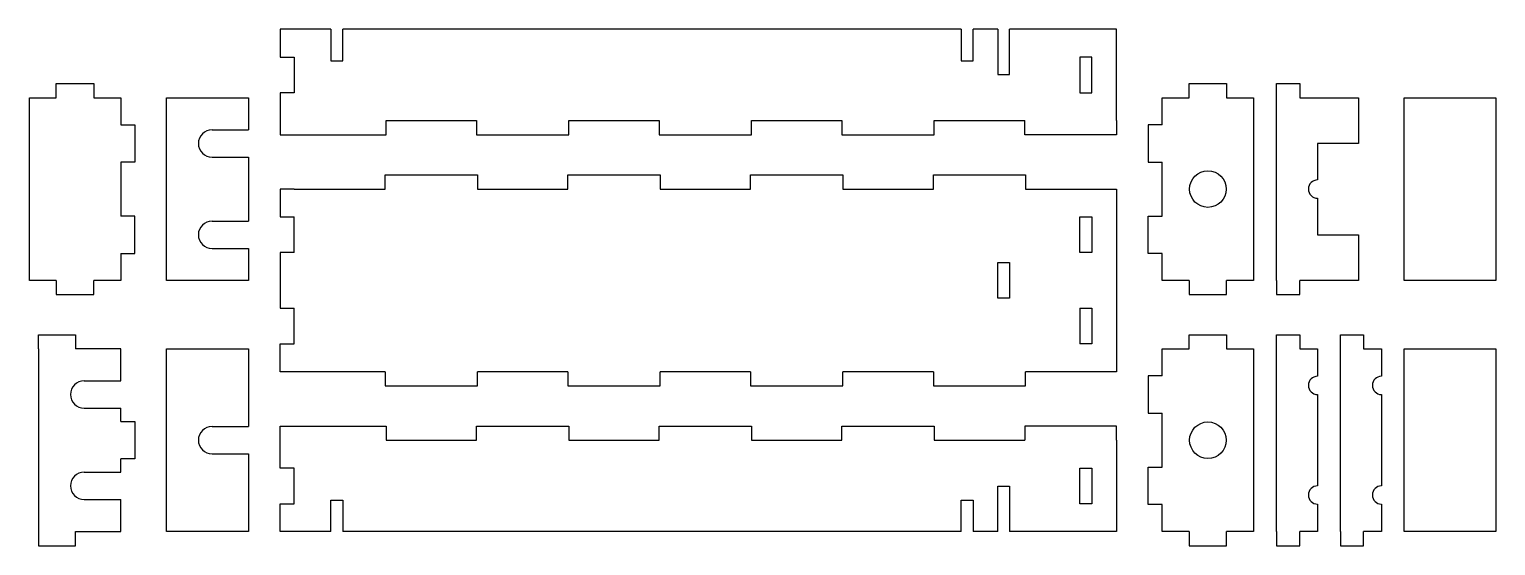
# Model space of a CAD drawing. Header units: millimetres. Extents: x 636 to 957, y 811 to 924.
import ezdxf

# ---------------------------------------------------------------- set-up
doc = ezdxf.new("R2010")
doc.units = ezdxf.units.MM

msp = doc.modelspace()

# ---------------------------------------------------------------- linework, layer by layer
for p, q in [((684.14, 909.13), (684.14, 902.13)), ((676.14, 902.13), (684.14, 902.13)), ((676.14, 896.13), (684.14, 896.13)), ((684.14, 896.13), (684.14, 882.13)), ((676.14, 882.13), (684.14, 882.13)), ((676.14, 876.13), (684.14, 876.13)), ((684.14, 876.13), (684.14, 869.13)), ((866.14, 863.03), (866.14, 855.23)), ((656.14, 847.13), (656.14, 854.13)), ((684.14, 854.13), (684.14, 837.13)), ((648.14, 847.13), (656.14, 847.13)), ((648.14, 841.13), (656.14, 841.13)), ((656.14, 838.23), (656.14, 841.13)), ((676.14, 837.13), (684.14, 837.13)), ((656.14, 827.13), (656.14, 830.03)), ((676.14, 831.13), (684.14, 831.13)), ((684.14, 831.13), (684.14, 814.13)), ((648.14, 827.13), (656.14, 827.13)), ((648.14, 821.13), (656.14, 821.13)), ((656.14, 814.13), (656.14, 821.13))]:
    msp.add_line(p, q)
for points in [[(694.14, 924.13), (691.04, 924.13), (691.04, 918.03), (694.14, 918.03)], [(702.14, 924.13), (694.14, 924.13)], [(702.14, 924.13), (702.14, 917.23), (704.74, 917.23), (704.74, 924.13)], [(840.14, 924.13), (704.74, 924.13)], [(840.14, 924.13), (840.14, 917.23), (842.74, 917.23), (842.74, 924.13)], [(848.14, 924.13), (842.74, 924.13)], [(848.14, 924.13), (848.14, 914.23), (850.74, 914.23), (850.74, 924.13)], [(874.14, 904.13), (874.14, 924.13), (850.74, 924.13)], [(694.14, 918.03), (694.14, 910.23)], [(642.04, 909.13), (642.04, 912.23), (650.24, 912.23), (650.24, 909.13)], [(890.04, 909.13), (890.04, 912.23), (898.24, 912.23), (898.24, 909.13)], [(909.14, 909.13), (909.14, 912.23), (914.24, 912.23), (914.24, 909.13)], [(642.04, 869.13), (636.14, 869.13), (636.14, 909.13), (642.04, 909.13)], [(650.24, 909.13), (656.14, 909.13), (656.14, 903.23)], [(684.14, 869.13), (666.14, 869.13), (666.14, 909.13), (684.14, 909.13)], [(694.14, 910.23), (691.04, 910.23), (691.04, 901.03), (714.24, 901.03), (714.24, 904.13)], [(884.14, 903.23), (884.14, 909.13), (890.04, 909.13)], [(898.24, 909.13), (904.14, 909.13), (904.14, 869.13), (898.24, 869.13)], [(909.14, 869.13), (909.14, 909.13)], [(914.24, 909.13), (918.14, 909.13)], [(918.14, 909.13), (927.14, 909.13), (927.14, 899.13), (918.14, 899.13)], [(656.14, 903.23), (659.24, 903.23), (659.24, 895.03), (656.14, 895.03)], [(714.24, 904.13), (734.04, 904.13)], [(734.04, 904.13), (734.04, 901.03), (754.24, 901.03), (754.24, 904.13)], [(754.24, 904.13), (774.04, 904.13)], [(774.04, 904.13), (774.04, 901.03), (794.24, 901.03), (794.24, 904.13)], [(794.24, 904.13), (814.04, 904.13)], [(814.04, 904.13), (814.04, 901.03), (834.24, 901.03), (834.24, 904.13)], [(834.24, 904.13), (854.04, 904.13)], [(874.14, 904.13), (874.14, 901.03), (854.04, 901.03), (854.04, 904.13)], [(884.14, 903.23), (881.04, 903.23), (881.04, 895.03), (884.14, 895.03)], [(918.14, 899.13), (918.14, 891.13)], [(656.14, 895.03), (656.14, 883.23)], [(884.14, 883.23), (884.14, 895.03)], [(714.04, 889.13), (714.04, 892.23), (734.24, 892.23), (734.24, 889.13)], [(754.04, 889.13), (754.04, 892.23), (774.24, 892.23), (774.24, 889.13)], [(794.04, 889.13), (794.04, 892.23), (814.24, 892.23), (814.24, 889.13)], [(834.04, 889.13), (834.04, 892.23), (854.24, 892.23), (854.24, 889.13)], [(694.14, 889.13), (691.04, 889.13), (691.04, 883.03), (694.14, 883.03)], [(694.14, 889.13), (714.04, 889.13)], [(734.24, 889.13), (754.04, 889.13)], [(774.24, 889.13), (794.04, 889.13)], [(814.24, 889.13), (834.04, 889.13)], [(854.24, 889.13), (874.14, 889.13), (874.14, 849.13), (854.24, 849.13)], [(918.14, 887.13), (918.14, 879.13)], [(656.14, 875.03), (659.24, 875.03), (659.24, 883.23), (656.14, 883.23)], [(694.14, 875.23), (694.14, 883.03)], [(884.14, 875.03), (881.04, 875.03), (881.04, 883.23), (884.14, 883.23)], [(918.14, 879.13), (927.14, 879.13), (927.14, 869.13), (918.14, 869.13)], [(656.14, 875.03), (656.14, 869.13), (650.24, 869.13)], [(694.14, 875.23), (691.04, 875.23), (691.04, 863.03), (694.14, 863.03)], [(890.04, 869.13), (884.14, 869.13), (884.14, 875.03)], [(642.04, 869.13), (642.04, 866.03), (650.24, 866.03), (650.24, 869.13)], [(890.04, 869.13), (890.04, 866.03), (898.24, 866.03), (898.24, 869.13)], [(909.14, 869.13), (909.14, 866.03), (914.24, 866.03), (914.24, 869.13)], [(918.14, 869.13), (914.24, 869.13)], [(694.14, 855.23), (694.14, 863.03)], [(866.14, 863.03), (868.74, 863.03), (868.74, 855.23), (866.14, 855.23)], [(638.14, 854.13), (638.14, 857.23), (646.24, 857.23), (646.24, 854.13)], [(890.04, 854.13), (890.04, 857.23), (898.24, 857.23), (898.24, 854.13)], [(909.14, 854.13), (909.14, 857.23), (914.24, 857.23), (914.24, 854.13)], [(923.14, 854.13), (923.14, 857.23), (928.24, 857.23), (928.24, 854.13)], [(638.14, 854.13), (638.14, 814.13)], [(656.14, 854.13), (646.24, 854.13)], [(684.14, 814.13), (666.14, 814.13), (666.14, 854.13), (684.14, 854.13)], [(694.14, 849.13), (691.04, 849.13), (691.04, 855.23), (694.14, 855.23)], [(884.14, 848.23), (884.14, 854.13), (890.04, 854.13)], [(898.24, 854.13), (904.14, 854.13), (904.14, 814.13), (898.24, 814.13)], [(909.14, 814.13), (909.14, 854.13)], [(914.24, 854.13), (918.14, 854.13), (918.14, 848.13)], [(923.14, 814.13), (923.14, 854.13)], [(928.24, 854.13), (932.14, 854.13), (932.14, 848.13)], [(714.04, 849.13), (694.14, 849.13)], [(714.04, 849.13), (714.04, 846.03), (734.24, 846.03), (734.24, 849.13)], [(754.04, 849.13), (734.24, 849.13)], [(754.04, 849.13), (754.04, 846.03), (774.24, 846.03), (774.24, 849.13)], [(794.04, 849.13), (774.24, 849.13)], [(794.04, 849.13), (794.04, 846.03), (814.24, 846.03), (814.24, 849.13)], [(834.04, 849.13), (814.24, 849.13)], [(834.04, 849.13), (834.04, 846.03), (854.24, 846.03), (854.24, 849.13)], [(884.14, 848.23), (881.04, 848.23), (881.04, 840.03), (884.14, 840.03)], [(918.14, 844.13), (918.14, 824.13)], [(932.14, 844.13), (932.14, 824.13)], [(656.14, 838.23), (659.24, 838.23), (659.24, 830.03), (656.14, 830.03)], [(884.14, 828.23), (884.14, 840.03)], [(694.14, 828.03), (691.04, 828.03), (691.04, 837.23), (714.24, 837.23), (714.24, 834.13)], [(734.04, 834.13), (734.04, 837.23), (754.24, 837.23), (754.24, 834.13)], [(774.04, 834.13), (774.04, 837.23), (794.24, 837.23), (794.24, 834.13)], [(814.04, 834.13), (814.04, 837.23), (834.24, 837.23), (834.24, 834.13)], [(874.14, 834.13), (874.14, 837.23), (854.04, 837.23), (854.04, 834.13)], [(714.24, 834.13), (734.04, 834.13)], [(754.24, 834.13), (774.04, 834.13)], [(794.24, 834.13), (814.04, 834.13)], [(834.24, 834.13), (854.04, 834.13)], [(874.14, 834.13), (874.14, 814.13), (850.74, 814.13)], [(884.14, 820.03), (881.04, 820.03), (881.04, 828.23), (884.14, 828.23)], [(694.14, 820.23), (694.14, 828.03)], [(848.14, 814.13), (848.14, 824.03), (850.74, 824.03), (850.74, 814.13)], [(694.14, 814.13), (691.04, 814.13), (691.04, 820.23), (694.14, 820.23)], [(702.14, 814.13), (702.14, 821.03), (704.74, 821.03), (704.74, 814.13)], [(840.14, 814.13), (840.14, 821.03), (842.74, 821.03), (842.74, 814.13)], [(890.04, 814.13), (884.14, 814.13), (884.14, 820.03)], [(918.14, 820.13), (918.14, 814.13), (914.24, 814.13)], [(932.14, 820.13), (932.14, 814.13), (928.24, 814.13)], [(638.14, 814.13), (638.14, 811.03), (646.24, 811.03), (646.24, 814.13)], [(646.24, 814.13), (656.14, 814.13)], [(702.14, 814.13), (694.14, 814.13)], [(840.14, 814.13), (704.74, 814.13)], [(848.14, 814.13), (842.74, 814.13)], [(890.04, 814.13), (890.04, 811.03), (898.24, 811.03), (898.24, 814.13)], [(909.14, 814.13), (909.14, 811.03), (914.24, 811.03), (914.24, 814.13)], [(923.14, 814.13), (923.14, 811.03), (928.24, 811.03), (928.24, 814.13)]]:
    msp.add_lwpolyline(points)
for points in [[(866.14, 910.23), (868.74, 910.23), (868.74, 918.03), (866.14, 918.03)], [(937.14, 909.13), (957.14, 909.13), (957.14, 869.13), (937.14, 869.13)], [(866.14, 883.03), (868.74, 883.03), (868.74, 875.23), (866.14, 875.23)], [(848.14, 873.03), (850.74, 873.03), (850.74, 865.23), (848.14, 865.23)], [(937.14, 854.13), (957.14, 854.13), (957.14, 814.13), (937.14, 814.13)], [(866.14, 828.03), (868.74, 828.03), (868.74, 820.23), (866.14, 820.23)]]:
    msp.add_lwpolyline(points, close=True)
for centre in [(894.14, 889.13), (894.14, 834.13)]:
    msp.add_circle(centre, 4)
for centre, radius in [((676.14, 899.13), 3), ((918.14, 889.13), 2), ((676.14, 879.13), 3), ((918.14, 846.13), 2), ((932.14, 846.13), 2), ((648.14, 844.13), 3), ((676.14, 834.13), 3), ((648.14, 824.13), 3), ((918.14, 822.13), 2), ((932.14, 822.13), 2)]:
    msp.add_arc(centre, radius, 90, 270)

doc.saveas('drawing.dxf')
